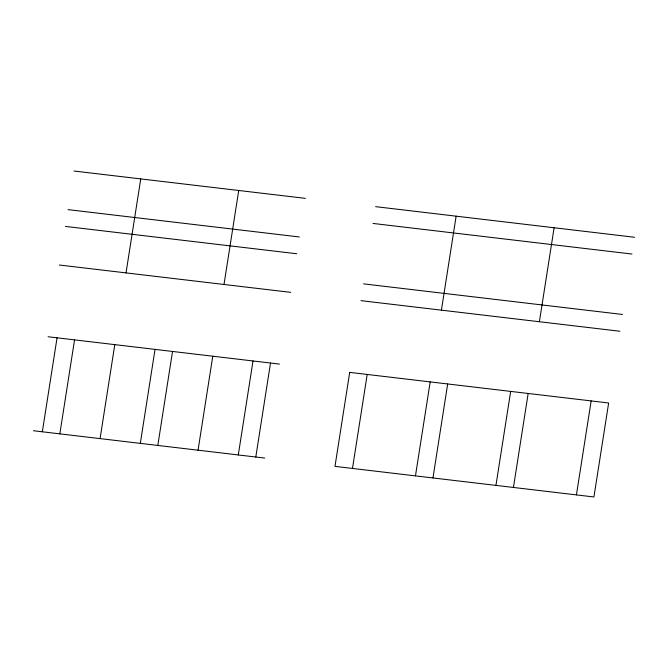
<?xml version="1.0" encoding="UTF-8"?>
<svg xmlns="http://www.w3.org/2000/svg" width="668" height="668" viewBox="0 0 668 668"><rect width="100%" height="100%" fill="white"/><g stroke="black" fill="none" stroke-linecap="round" stroke-linejoin="round"><path stroke-width="1" d="M42.334 431.795L57.056 337.808M59.836 433.866L74.557 339.878M100.075 438.617L114.796 344.63M126.027 272.895L140.748 178.915M140.313 443.368L155.034 349.389M157.815 445.439L172.536 351.451M198.054 450.19L212.775 356.211M224.005 284.476L238.726 190.489M238.292 454.95L253.013 360.962M255.794 457.012L270.515 363.033M352.479 468.435L367.2 374.456M415.463 475.883L430.184 381.896M441.414 310.161L456.135 216.173M432.964 477.946L447.677 383.958M495.948 485.385L510.669 391.406M513.441 487.456L528.163 393.469M539.393 321.734L554.114 227.755M576.434 494.896L591.147 400.917M74.073 171.033L305.401 198.363M375.658 206.662L634.6 237.265M373.028 223.446L631.97 254.04M68.027 209.635L299.356 236.965M65.397 226.419L296.734 253.748M363.567 283.867L622.509 314.461M59.352 265.021L290.689 292.35M360.937 300.65L619.879 331.244M48.121 336.755L279.449 364.085M33.4 430.735L264.728 458.073M349.698 372.385L334.977 466.373L593.927 496.967L608.648 402.979L349.698 372.385"/></g></svg>
